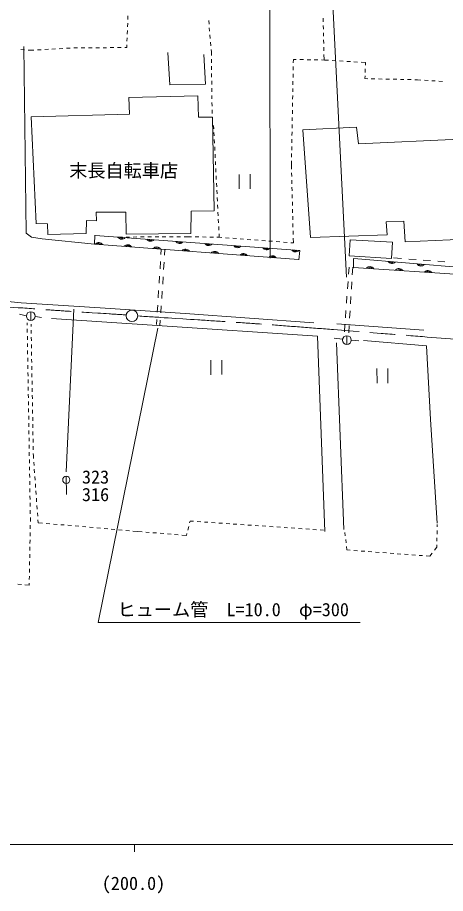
# Model space of a CAD drawing. Units: millimetres, scale not verified. Extents: x 40000 to 680000, y 20000 to 380000.
# Drawn here: x 251870 to 310812, y 198256 to 318968 of the extents above; entities that cross this region are included whole.
import ezdxf
from ezdxf.enums import TextEntityAlignment as Align

# ---------------------------------------------------------------- set-up
doc = ezdxf.new("R2010")
doc.units = ezdxf.units.MM
doc.header["$LTSCALE"] = 1000
doc.linetypes.add('CHAIN', pattern=[18.5, 12, -1.5, 3.5, -1.5])
for name, color, linetype, lineweight in [('M-BGD', 7, 'Continuous', 13), ('M-BMK', 2, 'CHAIN', 13), ('M-BMK-SRVR', 3, 'Continuous', 13), ('M-STR-HTXT', 7, 'Continuous', 13), ('M-STR-STRC', 7, 'Continuous', 13), ('M-TTL-BAND', 7, 'Continuous', 13)]:
    doc.layers.add(name, color=color, linetype=linetype, lineweight=lineweight)
doc.styles.add('ＭＳ ゴシック', font='')
doc.styles.get('ＭＳ ゴシック').set_extended_font_data('MS Gothic')

# ---------------------------------------------------------------- blocks, each defined once
blk = doc.blocks.new('有線柱')
at = {"color": 7, "linetype": 'Continuous', "lineweight": 13}
blk.add_line((0, 0.5), (0, -0.5), dxfattribs=at)
blk.add_circle((0, 0), 0.5, dxfattribs=at)
blk = doc.blocks.new('田')
at = {"color": 7, "linetype": 'Continuous', "lineweight": 13}
for p, q in [((-0.75, 1), (-0.75, -1)), ((0.75, -1), (0.75, 1))]:
    blk.add_line(p, q, dxfattribs=at)
blk = doc.blocks.new('道路標識\u3000規制')
at = {"color": 7, "linetype": 'Continuous', "lineweight": 13}
blk.add_line((0, 0), (0, 2.5), dxfattribs=at)
blk.add_circle((0, 2), 0.5, dxfattribs=at)

msp = doc.modelspace()

# ---------------------------------------------------------------- linework, layer by layer
at = {"layer": 'M-BGD'}
for p, q in [((267080, 319184), (267061, 318684)), ((293972, 318376), (293961, 318875)), ((267041, 318184), (267021, 317685)), ((278242, 318064), (278200, 318562)), ((278326, 317067), (278284, 317566)), ((293994, 317376), (293983, 317876)), ((267002, 317185), (266982, 316686)), ((278411, 316071), (278369, 316569)), ((294016, 316376), (294005, 316876)), ((266924, 315187), (266909, 314822)), ((266963, 316186), (266943, 315686)), ((278495, 315074), (278453, 315573)), ((294038, 315376), (294027, 315876)), ((252840, 314518), (252341, 314548)), ((252760, 314979), (253046, 289235)), ((253847, 314456), (253339, 314487)), ((254117, 314471), (253847, 314456)), ((255115, 314527), (254616, 314499)), ((256114, 314584), (255614, 314556)), ((257112, 314641), (256613, 314612)), ((258110, 314697), (257611, 314669)), ((259109, 314754), (258610, 314725)), ((259878, 314797), (259608, 314782)), ((260143, 314798), (259878, 314797)), ((261143, 314802), (260643, 314800)), ((262143, 314805), (261643, 314803)), ((263143, 314809), (262643, 314807)), ((264143, 314812), (263643, 314810)), ((265143, 314816), (264643, 314814)), ((266143, 314819), (265643, 314817)), ((266909, 314822), (266643, 314821)), ((272589, 314134), (272833, 309690)), ((277749, 309788), (277521, 313873)), ((278565, 314244), (278537, 314576)), ((278571, 313742), (278565, 314244)), ((294060, 314377), (294049, 314876)), ((294087, 313189), (294071, 313877)), ((278584, 312742), (278578, 313242)), ((289859, 313186), (289850, 312708)), ((290246, 313179), (289859, 313186)), ((291246, 313162), (290746, 313171)), ((292246, 313145), (291746, 313154)), ((293245, 313128), (292746, 313136)), ((294132, 313113), (293745, 313119)), ((294718, 313077), (294132, 313113)), ((295716, 313017), (295217, 313047)), ((296715, 312957), (296215, 312987)), ((297713, 312897), (297214, 312927)), ((298711, 312836), (298212, 312867)), ((299796, 312771), (299210, 312806)), ((299784, 312410), (299796, 312771)), ((278596, 311743), (278590, 312243)), ((289841, 312208), (289832, 311708)), ((299751, 311410), (299768, 311910)), ((278608, 310743), (278602, 311243)), ((278620, 309743), (278614, 310243)), ((289823, 311208), (289813, 310708)), ((299723, 310549), (299735, 310910)), ((300099, 310541), (299723, 310549)), ((301099, 310518), (300599, 310529)), ((302099, 310495), (301599, 310506)), ((303099, 310472), (302599, 310484)), ((304098, 310450), (303599, 310461)), ((305098, 310427), (304598, 310438)), ((306098, 310404), (305598, 310416)), ((306974, 310384), (306598, 310393)), ((307414, 310356), (306974, 310384)), ((308412, 310293), (307913, 310325)), ((309410, 310229), (308911, 310261)), ((272833, 309690), (277749, 309788)), ((278632, 308743), (278626, 309243)), ((289785, 309209), (289776, 308709)), ((289804, 310208), (289795, 309708)), ((310408, 310166), (309909, 310198)), ((267215, 307949), (276688, 308165)), ((267288, 305642), (267215, 307949)), ((276688, 308165), (276818, 305251)), ((278645, 307743), (278639, 308243)), ((289767, 308209), (289758, 307709)), ((278657, 306743), (278651, 307243)), ((289748, 307209), (289739, 306709)), ((253742, 305292), (267288, 305642)), ((278669, 305741), (278663, 306243)), ((289730, 306209), (289720, 305709)), ((254431, 290571), (253742, 305292)), ((276818, 305251), (278706, 305251)), ((278706, 305251), (278947, 292330)), ((289693, 304209), (289683, 303709)), ((289711, 305209), (289702, 304709)), ((278899, 303643), (278877, 304081)), ((278949, 302645), (278924, 303144)), ((289674, 303210), (289665, 302710)), ((291148, 303477), (298554, 303868)), ((292241, 288675), (291148, 303477)), ((298554, 303868), (298847, 301573)), ((278999, 301646), (278974, 302145)), ((289655, 302210), (289646, 301710)), ((298847, 301573), (312734, 302217)), ((279050, 300647), (279024, 301147)), ((289637, 301210), (289628, 300710)), ((279100, 299649), (279075, 300148)), ((289618, 300210), (289609, 299710)), ((279150, 298650), (279125, 299149)), ((289600, 299210), (289591, 298732)), ((289591, 298732), (289608, 298070)), ((279200, 297651), (279175, 298150)), ((279251, 296652), (279225, 297152)), ((289620, 297570), (289633, 297070)), ((279301, 295654), (279276, 296153)), ((289646, 296570), (289658, 296070)), ((279351, 294655), (279326, 295154)), ((289671, 295571), (289684, 295071)), ((289696, 294571), (289709, 294071)), ((279401, 293656), (279376, 294155)), ((289722, 293571), (289734, 293071)), ((266787, 292135), (262714, 292157)), ((262714, 292157), (262729, 290970)), ((266823, 289126), (266787, 292135)), ((275779, 292298), (275757, 289216)), ((278947, 292330), (275779, 292298)), ((279452, 292657), (279427, 293157)), ((279502, 291659), (279477, 292158)), ((289747, 292572), (289760, 292072)), ((261361, 290977), (261332, 289191)), ((262729, 290970), (261361, 290977)), ((279552, 290660), (279527, 291159)), ((289773, 291572), (289785, 291072)), ((255990, 290529), (254406, 290572)), ((256048, 289075), (255990, 290529)), ((279603, 289661), (279577, 290161)), ((289798, 290572), (289811, 290072)), ((305055, 290897), (302646, 290799)), ((302646, 290799), (302798, 289020)), ((305240, 288054), (305055, 290897)), ((253046, 289235), (253803, 288722)), ((253803, 288722), (255243, 288453)), ((261332, 289191), (256048, 289075)), ((262494, 287733), (262527, 288954)), ((262555, 288935), (290774, 286864)), ((266311, 288716), (265590, 288712)), ((267311, 288720), (266811, 288718)), ((275757, 289216), (266823, 289126)), ((268311, 288725), (267811, 288722)), ((269311, 288729), (268811, 288727)), ((270311, 288733), (269811, 288731)), ((271311, 288738), (270811, 288736)), ((272311, 288742), (271811, 288740)), ((273311, 288747), (272811, 288745)), ((274311, 288751), (273811, 288749)), ((275532, 288757), (274811, 288753)), ((275840, 288751), (275532, 288757)), ((276840, 288732), (276340, 288741)), ((277840, 288713), (277340, 288723)), ((278840, 288695), (278340, 288704)), ((279648, 288679), (279339, 288685)), ((279650, 288724), (279628, 289162)), ((280020, 288651), (279648, 288679)), ((281017, 288576), (280519, 288614)), ((282014, 288501), (281516, 288539)), ((289823, 289572), (289836, 289073)), ((289849, 288573), (289865, 287910)), ((302798, 289020), (292235, 288646)), ((255243, 288453), (262494, 287733)), ((290576, 285616), (262507, 287751)), ((283012, 288426), (282513, 288464)), ((284009, 288351), (283510, 288389)), ((285006, 288276), (284507, 288314)), ((286003, 288201), (285504, 288239)), ((287000, 288126), (286502, 288163)), ((287997, 288051), (287499, 288088)), ((288995, 287976), (288496, 288013)), ((289865, 287910), (289493, 287938)), ((297696, 288351), (297559, 286120)), ((303514, 287993), (297696, 288351)), ((303377, 285763), (303514, 287993)), ((313660, 288434), (305240, 288054)), ((271666, 287022), (271622, 286330)), ((272129, 286234), (272179, 286985)), ((290743, 286874), (290596, 285593)), ((297559, 286120), (303377, 285763)), ((271559, 285332), (271495, 284334)), ((271997, 284238), (272063, 285236)), ((298135, 284564), (298135, 285752)), ((298168, 285761), (323491, 283600)), ((303663, 285842), (304762, 285760)), ((305760, 285686), (306757, 285611)), ((307754, 285537), (308751, 285463)), ((309749, 285388), (310746, 285314)), ((297531, 284548), (297462, 283584)), ((297980, 283525), (298044, 284548)), ((329668, 282416), (298152, 284540)), ((271432, 283336), (271368, 282338)), ((271864, 282243), (271930, 283240)), ((297391, 282586), (297320, 281589)), ((297856, 281529), (297918, 282527)), ((271305, 281340), (271241, 280342)), ((239359, 280980), (252360, 279661)), ((271732, 280247), (271798, 281245)), ((297249, 280591), (297178, 279594)), ((297732, 279533), (297794, 280531)), ((252360, 279661), (263274, 278966)), ((263274, 278966), (274956, 278196)), ((271178, 279344), (271114, 278346)), ((271599, 278251), (271665, 279249)), ((253065, 277863), (252129, 278068)), ((254331, 277749), (255187, 277612)), ((274956, 278196), (292682, 276878)), ((297107, 278597), (297036, 277599)), ((297608, 277537), (297670, 278535)), ((253199, 276565), (253194, 276877)), ((253731, 276730), (253737, 276405)), ((271097, 276521), (256558, 277473)), ((271051, 277348), (271007, 276657)), ((293205, 275065), (271097, 276521)), ((271483, 276503), (271533, 277254)), ((295833, 276770), (307812, 275891)), ((296965, 276602), (296896, 275637)), ((297482, 275515), (297546, 276538)), ((253216, 275565), (253207, 276065)), ((253746, 275906), (253754, 275406)), ((253232, 274566), (253224, 275065)), ((253248, 273566), (253240, 274066)), ((253763, 274906), (253772, 274406)), ((294178, 248142), (293205, 275065)), ((296630, 274624), (295501, 274795)), ((296803, 248397), (295807, 274132)), ((297863, 274487), (298873, 274401)), ((308202, 273741), (299534, 274449)), ((253265, 272566), (253257, 273066)), ((253781, 273906), (253789, 273406)), ((253798, 272906), (253807, 272406)), ((308751, 263585), (308202, 273741)), ((253281, 271566), (253273, 272066)), ((253816, 271906), (253824, 271406)), ((253298, 270566), (253289, 271066)), ((253833, 270906), (253842, 270406)), ((253314, 269566), (253306, 270066)), ((253850, 269906), (253859, 269407)), ((253331, 268566), (253322, 269066)), ((253347, 267566), (253339, 268066)), ((253868, 268907), (253877, 268407)), ((253363, 266567), (253355, 267067)), ((253885, 267907), (253894, 267407)), ((253903, 266907), (253912, 266407)), ((253380, 265567), (253372, 266067)), ((253920, 265907), (253929, 265407)), ((253396, 264567), (253388, 265067)), ((253938, 264907), (253947, 264407)), ((253413, 263567), (253404, 264067)), ((253955, 263907), (253964, 263407)), ((309685, 249302), (308751, 263585)), ((253429, 262567), (253421, 263067)), ((253446, 261567), (253437, 262067)), ((253973, 262908), (253982, 262408)), ((253462, 260567), (253454, 261067)), ((253990, 261908), (253999, 261408)), ((254008, 260908), (254017, 260408)), ((253478, 259568), (253470, 260067)), ((254025, 259908), (254034, 259408)), ((253495, 258568), (253487, 259068)), ((254043, 258908), (254049, 258584)), ((254049, 258584), (254075, 258208)), ((253511, 257568), (253503, 258068)), ((254111, 257710), (254147, 257211)), ((253528, 256568), (253519, 257068)), ((253544, 255568), (253536, 256068)), ((254182, 256712), (254218, 256213)), ((253561, 254568), (253552, 255068)), ((254253, 255715), (254289, 255216)), ((254325, 254717), (254360, 254219)), ((253577, 253568), (253569, 254068)), ((254396, 253720), (254432, 253221)), ((253593, 252569), (253585, 253068)), ((254467, 252722), (254503, 252224)), ((253610, 251569), (253602, 252069)), ((254538, 251725), (254574, 251226)), ((253626, 250569), (253618, 251069)), ((253640, 249758), (253634, 250069)), ((254610, 250727), (254645, 250229)), ((253617, 248502), (253626, 249002)), ((253635, 249502), (253640, 249758)), ((254681, 249730), (254708, 249355)), ((254708, 249355), (255321, 249300)), ((255819, 249256), (256317, 249212)), ((256815, 249168), (257314, 249124)), ((257812, 249080), (258310, 249036)), ((258808, 248992), (259306, 248948)), ((259804, 248904), (260302, 248860)), ((260800, 248816), (261298, 248772)), ((261796, 248728), (262294, 248684)), ((275330, 248343), (275451, 248828)), ((275572, 249313), (275638, 249574)), ((275638, 249574), (276102, 249543)), ((276601, 249509), (277100, 249475)), ((277599, 249441), (278097, 249407)), ((278596, 249373), (279095, 249339)), ((279594, 249305), (280093, 249271)), ((280592, 249237), (281090, 249203)), ((281589, 249169), (282088, 249135)), ((282587, 249102), (283086, 249068)), ((283585, 249034), (284084, 249000)), ((284582, 248966), (285081, 248932)), ((285580, 248898), (286079, 248864)), ((286578, 248830), (287077, 248796)), ((287575, 248762), (288074, 248728)), ((288573, 248694), (289072, 248660)), ((309680, 248784), (309687, 249110)), ((253598, 247503), (253607, 248003)), ((262792, 248640), (263290, 248596)), ((263788, 248552), (264286, 248508)), ((264784, 248464), (265282, 248420)), ((265781, 248376), (266279, 248332)), ((266777, 248288), (267275, 248244)), ((267773, 248200), (268386, 248146)), ((268386, 248146), (269024, 248094)), ((269522, 248054), (270020, 248013)), ((270519, 247973), (271017, 247932)), ((271516, 247892), (272014, 247851)), ((272512, 247811), (273011, 247770)), ((273509, 247730), (274007, 247689)), ((274506, 247649), (275143, 247597)), ((275143, 247597), (275208, 247858)), ((289571, 248626), (290070, 248592)), ((290569, 248558), (291067, 248524)), ((291566, 248491), (292065, 248457)), ((292564, 248423), (293063, 248389)), ((293562, 248355), (294026, 248323)), ((296964, 248014), (297013, 247551)), ((309657, 247785), (309668, 248285)), ((253580, 246503), (253589, 247003)), ((297066, 247054), (297119, 246557)), ((309614, 245960), (309622, 246285)), ((309633, 246785), (309645, 247285)), ((253562, 245503), (253571, 246003)), ((297171, 246060), (297220, 245597)), ((297220, 245597), (297694, 245561)), ((298192, 245524), (298691, 245486)), ((299190, 245449), (299688, 245411)), ((300187, 245374), (300685, 245337)), ((301184, 245299), (301683, 245262)), ((302181, 245224), (302680, 245187)), ((303178, 245149), (303677, 245112)), ((304175, 245074), (304674, 245037)), ((308638, 244739), (308970, 245154)), ((309282, 245545), (309614, 245960)), ((253525, 243503), (253534, 244003)), ((253543, 244503), (253553, 245003)), ((305173, 245000), (305671, 244962)), ((306170, 244925), (306668, 244887)), ((307167, 244850), (307666, 244812)), ((308164, 244775), (308638, 244739)), ((253507, 242503), (253516, 243003)), ((253489, 241504), (253498, 242004)), ((251897, 240885), (252395, 240842)), ((252893, 240799), (253475, 240748)), ((253475, 240748), (253479, 241004))]:
    msp.add_line(p, q, dxfattribs=at)
for centre, radius, start, end in [((266220, 289042), 625, 212.67104, 318.93124), ((266206, 288855), 312, 212.67104, 318.93124), ((263052, 287333), 625, 32.52032, 138.78052), ((263066, 287520), 312, 32.52032, 138.78052), ((267040, 287030), 625, 32.52032, 138.78052), ((267054, 287217), 312, 32.52032, 138.78052), ((270209, 288749), 625, 212.67104, 318.93124), ((270196, 288562), 312, 212.67104, 318.93124), ((271029, 286726), 625, 32.52032, 138.78052), ((274199, 288456), 625, 212.67104, 318.93124), ((274185, 288269), 312, 212.67104, 318.93124), ((278188, 288164), 625, 212.67104, 318.93124), ((278174, 287977), 312, 212.67104, 318.93124), ((282177, 287871), 625, 212.67104, 318.93124), ((282164, 287684), 312, 212.67104, 318.93124), ((271043, 286913), 312, 32.52032, 138.78052), ((275017, 286423), 625, 32.52032, 138.78052), ((275031, 286610), 312, 32.52032, 138.78052), ((279005, 286120), 625, 32.52032, 138.78052), ((279020, 286307), 312, 32.52032, 138.78052), ((282994, 285816), 625, 32.52032, 138.78052), ((283008, 286003), 312, 32.52032, 138.78052), ((286167, 287578), 625, 212.67104, 318.93124), ((286153, 287391), 312, 212.67104, 318.93124), ((286982, 285513), 625, 32.52032, 138.78052), ((290156, 287285), 625, 212.67104, 318.93124), ((290142, 287098), 312, 212.67104, 318.93124), ((286997, 285700), 312, 32.52032, 138.78052), ((303437, 285688), 625, 211.99274, 318.25295), ((303421, 285501), 312, 211.99274, 318.25295), ((307422, 285348), 625, 211.99274, 318.25295), ((307406, 285161), 312, 211.99274, 318.25295), ((300415, 284012), 625, 33.01409, 139.27429), ((300428, 284199), 312, 33.01409, 139.27429), ((304406, 283743), 625, 33.01409, 139.27429), ((304419, 283930), 312, 33.01409, 139.27429), ((308397, 283474), 625, 33.01409, 139.27429), ((308410, 283661), 312, 33.01409, 139.27429)]:
    msp.add_arc(centre, radius, start, end, dxfattribs=at)
at = {"layer": 'M-BMK'}
for points in [[(169349, 291904), (177806, 290193), (186243, 288385), (194719, 286772), (201480, 285485), (208246, 284215), (215045, 283146), (221745, 282093), (228464, 281138), (235206, 280399), (241580, 279701), (247983, 279284), (254377, 278806), (258516, 278498), (262660, 278258), (266801, 277984)], [(268493, 277838), (273965, 277477), (279439, 277146), (284908, 276756), (290783, 276336), (296653, 275860), (302524, 275400), (309381, 274864), (316235, 274287), (323094, 273765), (332082, 273080), (341073, 272429), (350066, 271799), (355467, 271421), (360870, 271074), (366272, 270711)]]:
    msp.add_open_spline(points, degree=3, knots=[0, 0, 0, 0, 1, 1, 1, 2, 2, 2, 3, 3, 3, 4, 4, 4, 5, 5, 5, 5], dxfattribs=at)
at = {"layer": 'M-BMK-SRVR'}
msp.add_circle((267632, 277859), 800, dxfattribs=at)
at = {"layer": 'M-STR-HTXT'}
for p, q in [((297159, 283190), (294687, 333619)), ((271211, 276164), (262985, 235609)), ((262985, 235609), (299077, 235609))]:
    msp.add_line(p, q, dxfattribs=at)
at = {"layer": 'M-STR-STRC'}
for p, q in [((286677, 285794), (286618, 322041)), ((259634, 278759), (258558, 256351))]:
    msp.add_line(p, q, dxfattribs=at)
at = {"layer": 'M-TTL-BAND'}
for p, q in [((40000, 205000), (579000, 205000)), ((268000, 205000), (268000, 204000))]:
    msp.add_line(p, q, dxfattribs=at)

# ---------------------------------------------------------------- block references
at = {"layer": 'M-BGD', "rotation": 0.65231}
for name, p, xscale, yscale in [('田', (283151, 296366), 1000, 1000), ('有線柱', (253687, 277827), 1200, 1200), ('有線柱', (297239, 274522), 1200, 1200), ('田', (279251, 270759), 1000, 1000), ('田', (302128, 269590), 1000, 1000)]:
    msp.add_blockref(name, p, dxfattribs=dict(at, xscale=xscale, yscale=yscale))
at = {"layer": 'M-STR-STRC', "xscale": 1000, "yscale": 1000, "rotation": 0.65231}
msp.add_blockref('道路標識\u3000規制', (258612, 253256), dxfattribs=at)

# ---------------------------------------------------------------- texts
at = {"layer": 'M-BGD', "style": 'ＭＳ ゴシック'}
msp.add_text('末長自転車店', height=1833, dxfattribs=at).set_placement((258987, 296418), align=Align.BOTTOM_LEFT)
at = {"layer": 'M-STR-HTXT', "style": 'ＭＳ ゴシック'}
msp.add_text('ヒューム管\u3000L=10.0\u3000φ=300', height=1833, dxfattribs=at).set_placement((265647, 235915), align=Align.BOTTOM_LEFT)
at = {"layer": 'M-STR-STRC', "style": 'ＭＳ ゴシック'}
for s, p in [('323', (260744, 254186)), ('316', (260744, 251769))]:
    msp.add_text(s, height=1833, dxfattribs=at).set_placement(p, align=Align.BOTTOM_LEFT)
at = {"layer": 'M-TTL-BAND', "style": 'ＭＳ ゴシック'}
msp.add_text('(200.0)', height=1833, dxfattribs=at).set_placement((267844, 198195), align=Align.BOTTOM_CENTER)

doc.saveas('drawing.dxf')
